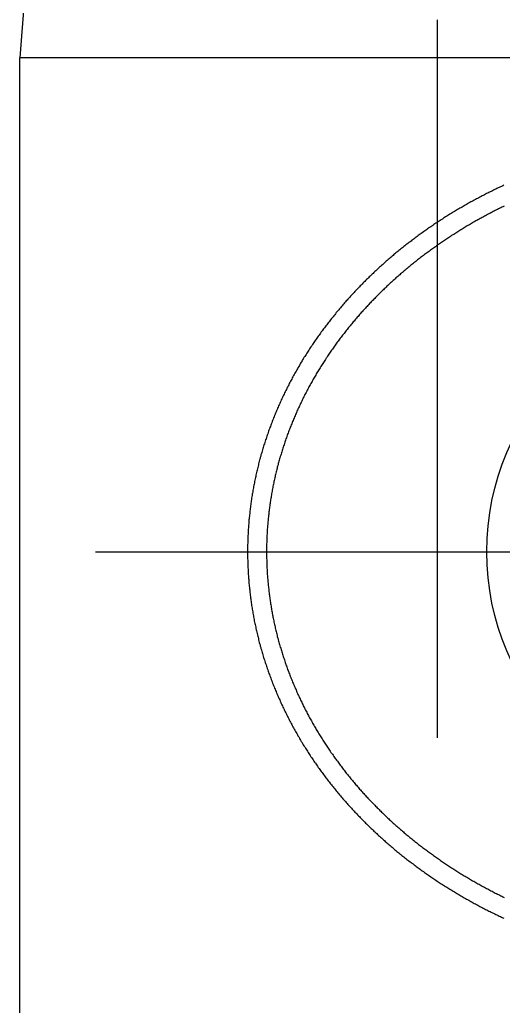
# Model space of a CAD drawing. Extents: x -40.9 to 40.8, y -39.4 to 14.
# Drawn here: x 21.81 to 28.18, y -5.98 to 7 of the extents above; entities that cross this region are included whole.
import ezdxf

# ---------------------------------------------------------------- set-up
doc = ezdxf.new("R2010")
doc.units = 0
doc.linetypes.add('CENTER', pattern=[50.8, 31.75, -6.35, 6.35, -6.35])
doc.linetypes.add('DASHED', pattern=[19.05, 12.7, -6.35])
doc.layers.get('0').update_dxf_attribs({"linetype": 'CONTINUOUS'})
doc.layers.add('CENTER', color=1, linetype='CENTER')

msp = doc.modelspace()

# ---------------------------------------------------------------- linework, layer by layer
at = {"color": 7, "linetype": 'CONTINUOUS'}
for p in [(22.013, 9), (40.813, 6.5), (21.813, -6.5)]:
    msp.add_line(p, (21.813, 6.5), dxfattribs=at)
at = {"color": 3, "linetype": 'DASHED'}
msp.add_line((27.313, -21.5), (27.313, 7), dxfattribs=at)
at = {"color": 7}
for points in [[(28.188, 4.822, 0), (28.172, 4.815, 0), (28.157, 4.808, 0), (28.142, 4.801, 0), (28.127, 4.794, 0), (28.112, 4.787, 0), (28.097, 4.779, 0), (28.082, 4.772, 0), (28.067, 4.765, 0), (28.052, 4.757, 0), (28.036, 4.75, 0), (28.021, 4.742, 0), (28.006, 4.735, 0), (27.991, 4.727, 0), (27.976, 4.72, 0), (27.961, 4.712, 0), (27.947, 4.705, 0), (27.931, 4.697, 0), (27.917, 4.689, 0), (27.902, 4.682, 0), (27.887, 4.674, 0), (27.872, 4.666, 0), (27.857, 4.658, 0), (27.842, 4.65, 0), (27.828, 4.642, 0), (27.813, 4.634, 0), (27.798, 4.626, 0), (27.783, 4.618, 0), (27.768, 4.61, 0), (27.754, 4.602, 0), (27.739, 4.594, 0), (27.724, 4.586, 0), (27.71, 4.577, 0), (27.695, 4.569, 0), (27.68, 4.561, 0), (27.666, 4.553, 0), (27.651, 4.544, 0), (27.637, 4.536, 0), (27.622, 4.527, 0), (27.608, 4.519, 0), (27.593, 4.51, 0), (27.579, 4.502, 0), (27.564, 4.493, 0), (27.55, 4.484, 0), (27.536, 4.476, 0), (27.521, 4.467, 0), (27.507, 4.458, 0), (27.492, 4.449, 0), (27.478, 4.441, 0), (27.464, 4.432, 0), (27.45, 4.423, 0), (27.435, 4.414, 0), (27.421, 4.405, 0), (27.407, 4.396, 0), (27.393, 4.387, 0), (27.378, 4.378, 0), (27.364, 4.369, 0), (27.35, 4.36, 0), (27.336, 4.35, 0), (27.322, 4.341, 0), (27.308, 4.332, 0), (27.294, 4.322, 0), (27.28, 4.313, 0), (27.266, 4.304, 0), (27.252, 4.294, 0), (27.238, 4.285, 0), (27.224, 4.275, 0), (27.21, 4.266, 0), (27.197, 4.256, 0), (27.183, 4.247, 0), (27.169, 4.237, 0), (27.155, 4.227, 0), (27.141, 4.218, 0), (27.128, 4.208, 0), (27.114, 4.198, 0), (27.1, 4.188, 0), (27.087, 4.178, 0), (27.073, 4.169, 0), (27.059, 4.159, 0), (27.046, 4.149, 0), (27.032, 4.139, 0), (27.019, 4.129, 0), (27.005, 4.119, 0), (26.992, 4.108, 0), (26.978, 4.098, 0), (26.965, 4.088, 0), (26.952, 4.078, 0), (26.938, 4.068, 0), (26.925, 4.057, 0), (26.912, 4.047, 0), (26.898, 4.037, 0), (26.885, 4.026, 0), (26.872, 4.016, 0), (26.859, 4.005, 0), (26.846, 3.995, 0), (26.832, 3.984, 0), (26.819, 3.974, 0), (26.806, 3.963, 0), (26.793, 3.952, 0), (26.78, 3.942, 0), (26.767, 3.931, 0), (26.754, 3.92, 0), (26.741, 3.909, 0), (26.728, 3.899, 0), (26.715, 3.888, 0), (26.703, 3.877, 0), (26.69, 3.866, 0), (26.677, 3.855, 0), (26.664, 3.844, 0), (26.652, 3.833, 0), (26.639, 3.822, 0), (26.626, 3.811, 0), (26.614, 3.8, 0), (26.601, 3.788, 0), (26.588, 3.777, 0), (26.576, 3.766, 0), (26.563, 3.755, 0), (26.551, 3.743, 0), (26.538, 3.732, 0), (26.526, 3.72, 0), (26.514, 3.709, 0), (26.501, 3.698, 0), (26.489, 3.686, 0), (26.477, 3.675, 0), (26.465, 3.663, 0), (26.452, 3.651, 0), (26.44, 3.64, 0), (26.428, 3.628, 0), (26.416, 3.616, 0), (26.404, 3.605, 0), (26.392, 3.593, 0), (26.38, 3.581, 0), (26.368, 3.569, 0), (26.356, 3.557, 0), (26.344, 3.545, 0), (26.332, 3.533, 0), (26.32, 3.521, 0), (26.308, 3.509, 0), (26.297, 3.497, 0), (26.285, 3.485, 0), (26.273, 3.473, 0), (26.262, 3.461, 0), (26.25, 3.449, 0), (26.238, 3.436, 0), (26.227, 3.424, 0), (26.215, 3.412, 0), (26.204, 3.4, 0), (26.192, 3.387, 0), (26.181, 3.375, 0), (26.169, 3.362, 0), (26.158, 3.35, 0), (26.147, 3.337, 0), (26.135, 3.325, 0), (26.124, 3.312, 0), (26.113, 3.3, 0), (26.102, 3.287, 0), (26.091, 3.274, 0), (26.079, 3.262, 0), (26.068, 3.249, 0), (26.057, 3.236, 0), (26.046, 3.223, 0), (26.035, 3.21, 0), (26.024, 3.197, 0), (26.014, 3.185, 0), (26.003, 3.172, 0), (25.992, 3.159, 0), (25.981, 3.146, 0), (25.971, 3.132, 0), (25.96, 3.119, 0), (25.949, 3.106, 0), (25.939, 3.093, 0), (25.928, 3.08, 0), (25.917, 3.067, 0), (25.907, 3.053, 0), (25.896, 3.04, 0), (25.886, 3.027, 0), (25.876, 3.013, 0), (25.865, 3, 0), (25.855, 2.987, 0), (25.845, 2.973, 0), (25.835, 2.96, 0), (25.824, 2.946, 0), (25.814, 2.932, 0), (25.804, 2.919, 0), (25.794, 2.905, 0), (25.784, 2.892, 0), (25.774, 2.878, 0), (25.764, 2.864, 0), (25.754, 2.85, 0), (25.744, 2.837, 0), (25.735, 2.823, 0), (25.725, 2.809, 0), (25.715, 2.795, 0), (25.705, 2.781, 0), (25.696, 2.767, 0), (25.686, 2.753, 0), (25.677, 2.739, 0), (25.667, 2.725, 0), (25.658, 2.711, 0), (25.648, 2.697, 0), (25.639, 2.683, 0), (25.63, 2.668, 0), (25.62, 2.654, 0), (25.611, 2.64, 0), (25.602, 2.626, 0), (25.593, 2.611, 0), (25.584, 2.597, 0), (25.574, 2.583, 0), (25.565, 2.568, 0), (25.556, 2.554, 0), (25.547, 2.539, 0), (25.538, 2.525, 0), (25.53, 2.51, 0), (25.521, 2.495, 0), (25.512, 2.481, 0), (25.503, 2.466, 0), (25.495, 2.452, 0), (25.486, 2.437, 0), (25.477, 2.422, 0), (25.469, 2.407, 0), (25.46, 2.393, 0), (25.452, 2.378, 0), (25.444, 2.363, 0), (25.435, 2.348, 0), (25.427, 2.333, 0), (25.419, 2.318, 0), (25.411, 2.303, 0), (25.402, 2.288, 0), (25.394, 2.273, 0), (25.386, 2.258, 0), (25.378, 2.243, 0), (25.37, 2.228, 0), (25.362, 2.212, 0), (25.355, 2.197, 0), (25.347, 2.182, 0), (25.339, 2.167, 0), (25.331, 2.152, 0), (25.324, 2.136, 0), (25.316, 2.121, 0), (25.308, 2.106, 0), (25.301, 2.09, 0), (25.294, 2.075, 0), (25.286, 2.059, 0), (25.279, 2.044, 0), (25.271, 2.028, 0), (25.264, 2.013, 0), (25.257, 1.997, 0), (25.25, 1.982, 0), (25.243, 1.966, 0), (25.236, 1.95, 0), (25.229, 1.935, 0), (25.222, 1.919, 0), (25.215, 1.903, 0), (25.208, 1.888, 0), (25.201, 1.872, 0), (25.195, 1.856, 0), (25.188, 1.84, 0), (25.181, 1.825, 0), (25.175, 1.809, 0), (25.169, 1.793, 0), (25.162, 1.777, 0), (25.156, 1.761, 0), (25.149, 1.745, 0), (25.143, 1.729, 0), (25.137, 1.713, 0), (25.131, 1.697, 0), (25.125, 1.681, 0), (25.119, 1.665, 0), (25.113, 1.649, 0), (25.107, 1.633, 0), (25.101, 1.617, 0), (25.095, 1.601, 0), (25.089, 1.585, 0), (25.083, 1.569, 0), (25.078, 1.552, 0), (25.072, 1.536, 0), (25.067, 1.52, 0), (25.061, 1.504, 0), (25.056, 1.487, 0), (25.05, 1.471, 0), (25.045, 1.455, 0), (25.04, 1.439, 0), (25.034, 1.422, 0), (25.029, 1.406, 0), (25.024, 1.39, 0), (25.019, 1.373, 0), (25.014, 1.357, 0), (25.009, 1.34, 0), (25.004, 1.324, 0), (25, 1.307, 0), (24.995, 1.291, 0), (24.99, 1.274, 0), (24.986, 1.258, 0), (24.981, 1.241, 0), (24.977, 1.225, 0), (24.972, 1.208, 0), (24.968, 1.192, 0), (24.963, 1.175, 0), (24.959, 1.159, 0), (24.955, 1.142, 0), (24.951, 1.125, 0), (24.947, 1.109, 0), (24.943, 1.092, 0), (24.939, 1.075, 0), (24.935, 1.059, 0), (24.931, 1.042, 0), (24.927, 1.025, 0), (24.924, 1.009, 0), (24.92, 0.992, 0), (24.916, 0.975, 0), (24.913, 0.958, 0), (24.909, 0.942, 0), (24.906, 0.925, 0), (24.903, 0.908, 0), (24.899, 0.891, 0), (24.896, 0.875, 0), (24.893, 0.858, 0), (24.89, 0.841, 0), (24.887, 0.824, 0), (24.884, 0.807, 0), (24.881, 0.79, 0), (24.878, 0.773, 0), (24.875, 0.757, 0), (24.872, 0.74, 0), (24.87, 0.723, 0), (24.867, 0.706, 0), (24.865, 0.689, 0), (24.862, 0.672, 0), (24.86, 0.655, 0), (24.857, 0.638, 0), (24.855, 0.621, 0), (24.853, 0.604, 0), (24.851, 0.587, 0), (24.848, 0.57, 0), (24.846, 0.554, 0), (24.844, 0.537, 0), (24.842, 0.52, 0), (24.841, 0.503, 0), (24.839, 0.486, 0), (24.837, 0.469, 0), (24.835, 0.452, 0), (24.834, 0.435, 0), (24.832, 0.418, 0), (24.831, 0.401, 0), (24.829, 0.384, 0), (24.828, 0.367, 0), (24.826, 0.35, 0), (24.825, 0.333, 0), (24.824, 0.315, 0), (24.823, 0.298, 0), (24.822, 0.281, 0), (24.821, 0.264, 0), (24.82, 0.247, 0), (24.819, 0.23, 0), (24.818, 0.213, 0), (24.817, 0.196, 0), (24.817, 0.179, 0), (24.816, 0.162, 0), (24.816, 0.145, 0), (24.815, 0.128, 0), (24.815, 0.111, 0), (24.814, 0.094, 0), (24.814, 0.077, 0), (24.814, 0.06, 0), (24.814, 0.043, 0), (24.813, 0.026, 0), (24.813, 0.009, 0), (24.813, -0.009, 0), (24.813, -0.026, 0), (24.814, -0.043, 0), (24.814, -0.06, 0), (24.814, -0.077, 0), (24.814, -0.094, 0), (24.815, -0.111, 0), (24.815, -0.128, 0), (24.816, -0.145, 0), (24.816, -0.162, 0), (24.817, -0.179, 0), (24.817, -0.196, 0), (24.818, -0.213, 0), (24.819, -0.23, 0), (24.82, -0.247, 0), (24.821, -0.264, 0), (24.822, -0.281, 0), (24.823, -0.298, 0), (24.824, -0.315, 0), (24.825, -0.332, 0), (24.826, -0.35, 0), (24.828, -0.367, 0), (24.829, -0.384, 0), (24.831, -0.401, 0), (24.832, -0.418, 0), (24.834, -0.435, 0), (24.835, -0.452, 0), (24.837, -0.469, 0), (24.839, -0.486, 0), (24.841, -0.503, 0), (24.842, -0.52, 0), (24.844, -0.537, 0), (24.846, -0.553, 0), (24.848, -0.57, 0), (24.851, -0.587, 0), (24.853, -0.604, 0), (24.855, -0.621, 0), (24.857, -0.638, 0), (24.86, -0.655, 0), (24.862, -0.672, 0), (24.865, -0.689, 0), (24.867, -0.706, 0), (24.87, -0.723, 0), (24.872, -0.74, 0), (24.875, -0.757, 0), (24.878, -0.773, 0), (24.881, -0.79, 0), (24.884, -0.807, 0), (24.887, -0.824, 0), (24.89, -0.841, 0), (24.893, -0.858, 0), (24.896, -0.874, 0), (24.899, -0.891, 0), (24.902, -0.908, 0), (24.906, -0.925, 0), (24.909, -0.942, 0), (24.913, -0.958, 0), (24.916, -0.975, 0), (24.92, -0.992, 0), (24.924, -1.009, 0), (24.927, -1.025, 0), (24.931, -1.042, 0), (24.935, -1.059, 0), (24.939, -1.075, 0), (24.943, -1.092, 0), (24.947, -1.109, 0), (24.951, -1.125, 0), (24.955, -1.142, 0), (24.959, -1.159, 0), (24.963, -1.175, 0), (24.968, -1.192, 0), (24.972, -1.208, 0), (24.977, -1.225, 0), (24.981, -1.241, 0), (24.986, -1.258, 0), (24.99, -1.274, 0), (24.995, -1.291, 0), (25, -1.307, 0), (25.004, -1.324, 0), (25.009, -1.34, 0), (25.014, -1.357, 0), (25.019, -1.373, 0), (25.024, -1.389, 0), (25.029, -1.406, 0), (25.034, -1.422, 0), (25.04, -1.439, 0), (25.045, -1.455, 0), (25.05, -1.471, 0), (25.056, -1.487, 0), (25.061, -1.504, 0), (25.067, -1.52, 0), (25.072, -1.536, 0), (25.078, -1.552, 0), (25.083, -1.569, 0), (25.089, -1.585, 0), (25.095, -1.601, 0), (25.101, -1.617, 0), (25.107, -1.633, 0), (25.113, -1.649, 0), (25.119, -1.665, 0), (25.125, -1.681, 0), (25.131, -1.697, 0), (25.137, -1.713, 0), (25.143, -1.729, 0), (25.149, -1.745, 0), (25.156, -1.761, 0), (25.162, -1.777, 0), (25.169, -1.793, 0), (25.175, -1.809, 0), (25.181, -1.825, 0), (25.188, -1.84, 0), (25.195, -1.856, 0), (25.201, -1.872, 0), (25.208, -1.888, 0), (25.215, -1.903, 0), (25.222, -1.919, 0), (25.229, -1.935, 0), (25.236, -1.95, 0), (25.243, -1.966, 0), (25.25, -1.982, 0), (25.257, -1.997, 0), (25.264, -2.013, 0), (25.271, -2.028, 0), (25.279, -2.044, 0), (25.286, -2.059, 0), (25.294, -2.075, 0), (25.301, -2.09, 0), (25.308, -2.106, 0), (25.316, -2.121, 0), (25.324, -2.136, 0), (25.331, -2.152, 0), (25.339, -2.167, 0), (25.347, -2.182, 0), (25.355, -2.197, 0), (25.362, -2.212, 0), (25.37, -2.228, 0), (25.378, -2.243, 0), (25.386, -2.258, 0), (25.394, -2.273, 0), (25.402, -2.288, 0), (25.411, -2.303, 0), (25.419, -2.318, 0), (25.427, -2.333, 0), (25.435, -2.348, 0), (25.444, -2.363, 0), (25.452, -2.378, 0), (25.46, -2.392, 0), (25.469, -2.407, 0), (25.477, -2.422, 0), (25.486, -2.437, 0), (25.495, -2.451, 0), (25.503, -2.466, 0), (25.512, -2.481, 0), (25.521, -2.495, 0), (25.53, -2.51, 0), (25.538, -2.524, 0), (25.547, -2.539, 0), (25.556, -2.553, 0), (25.565, -2.568, 0), (25.574, -2.582, 0), (25.583, -2.597, 0), (25.593, -2.611, 0), (25.602, -2.625, 0), (25.611, -2.64, 0), (25.62, -2.654, 0), (25.63, -2.668, 0), (25.639, -2.682, 0), (25.648, -2.697, 0), (25.658, -2.711, 0), (25.667, -2.725, 0), (25.677, -2.739, 0), (25.686, -2.753, 0), (25.696, -2.767, 0), (25.706, -2.781, 0), (25.715, -2.795, 0), (25.725, -2.809, 0), (25.735, -2.823, 0), (25.744, -2.837, 0), (25.754, -2.85, 0), (25.764, -2.864, 0), (25.774, -2.878, 0), (25.784, -2.892, 0), (25.794, -2.905, 0), (25.804, -2.919, 0), (25.814, -2.932, 0), (25.825, -2.946, 0), (25.835, -2.96, 0), (25.845, -2.973, 0), (25.855, -2.987, 0), (25.865, -3, 0), (25.876, -3.013, 0), (25.886, -3.027, 0), (25.897, -3.04, 0), (25.907, -3.053, 0), (25.918, -3.067, 0), (25.928, -3.08, 0), (25.939, -3.093, 0), (25.949, -3.106, 0), (25.96, -3.119, 0), (25.971, -3.133, 0), (25.981, -3.146, 0), (25.992, -3.159, 0), (26.003, -3.172, 0), (26.014, -3.185, 0), (26.025, -3.197, 0), (26.035, -3.21, 0), (26.047, -3.223, 0), (26.057, -3.236, 0), (26.069, -3.249, 0), (26.079, -3.262, 0), (26.091, -3.274, 0), (26.102, -3.287, 0), (26.113, -3.3, 0), (26.124, -3.312, 0), (26.135, -3.325, 0), (26.147, -3.337, 0), (26.158, -3.35, 0), (26.169, -3.362, 0), (26.181, -3.375, 0), (26.192, -3.387, 0), (26.204, -3.4, 0), (26.215, -3.412, 0), (26.227, -3.424, 0), (26.238, -3.436, 0), (26.25, -3.449, 0), (26.262, -3.461, 0), (26.273, -3.473, 0), (26.285, -3.485, 0), (26.297, -3.497, 0), (26.308, -3.509, 0), (26.32, -3.521, 0), (26.332, -3.533, 0), (26.344, -3.545, 0), (26.356, -3.557, 0), (26.368, -3.569, 0), (26.38, -3.581, 0), (26.392, -3.593, 0), (26.404, -3.605, 0), (26.416, -3.616, 0), (26.428, -3.628, 0), (26.44, -3.64, 0), (26.452, -3.651, 0), (26.465, -3.663, 0), (26.477, -3.675, 0), (26.489, -3.686, 0), (26.501, -3.698, 0), (26.514, -3.709, 0), (26.526, -3.72, 0), (26.538, -3.732, 0), (26.551, -3.743, 0), (26.563, -3.755, 0), (26.576, -3.766, 0), (26.588, -3.777, 0), (26.601, -3.788, 0), (26.614, -3.799, 0), (26.626, -3.811, 0), (26.639, -3.822, 0), (26.652, -3.833, 0), (26.664, -3.844, 0), (26.677, -3.855, 0), (26.69, -3.866, 0), (26.703, -3.877, 0), (26.715, -3.888, 0), (26.728, -3.899, 0), (26.741, -3.909, 0), (26.754, -3.92, 0), (26.767, -3.931, 0), (26.78, -3.942, 0), (26.793, -3.952, 0), (26.806, -3.963, 0), (26.819, -3.974, 0), (26.832, -3.984, 0), (26.846, -3.995, 0), (26.859, -4.005, 0), (26.872, -4.016, 0), (26.885, -4.026, 0), (26.898, -4.037, 0), (26.912, -4.047, 0), (26.925, -4.057, 0), (26.938, -4.068, 0), (26.952, -4.078, 0), (26.965, -4.088, 0), (26.978, -4.098, 0), (26.992, -4.108, 0), (27.005, -4.118, 0), (27.019, -4.129, 0), (27.032, -4.139, 0), (27.046, -4.149, 0), (27.059, -4.159, 0), (27.073, -4.169, 0), (27.087, -4.178, 0), (27.1, -4.188, 0), (27.114, -4.198, 0), (27.128, -4.208, 0), (27.141, -4.218, 0), (27.155, -4.227, 0), (27.169, -4.237, 0), (27.183, -4.247, 0), (27.197, -4.256, 0), (27.21, -4.266, 0), (27.224, -4.275, 0), (27.238, -4.285, 0), (27.252, -4.294, 0), (27.266, -4.304, 0), (27.28, -4.313, 0), (27.294, -4.322, 0), (27.308, -4.332, 0), (27.322, -4.341, 0), (27.336, -4.35, 0), (27.35, -4.359, 0), (27.364, -4.369, 0), (27.379, -4.378, 0), (27.393, -4.387, 0), (27.407, -4.396, 0), (27.421, -4.405, 0), (27.435, -4.414, 0), (27.45, -4.423, 0), (27.464, -4.432, 0), (27.478, -4.441, 0), (27.492, -4.449, 0), (27.507, -4.458, 0), (27.521, -4.467, 0), (27.536, -4.476, 0), (27.55, -4.484, 0), (27.564, -4.493, 0), (27.579, -4.502, 0), (27.593, -4.51, 0), (27.608, -4.519, 0), (27.622, -4.527, 0), (27.637, -4.536, 0), (27.651, -4.544, 0), (27.666, -4.553, 0), (27.681, -4.561, 0), (27.695, -4.569, 0), (27.71, -4.577, 0), (27.725, -4.586, 0), (27.739, -4.594, 0), (27.754, -4.602, 0), (27.769, -4.61, 0), (27.783, -4.618, 0), (27.798, -4.626, 0), (27.813, -4.634, 0), (27.828, -4.642, 0), (27.843, -4.65, 0), (27.857, -4.658, 0), (27.872, -4.666, 0), (27.887, -4.674, 0), (27.902, -4.682, 0), (27.917, -4.689, 0), (27.932, -4.697, 0), (27.947, -4.705, 0), (27.962, -4.712, 0), (27.977, -4.72, 0), (27.991, -4.728, 0), (28.006, -4.735, 0), (28.021, -4.743, 0), (28.037, -4.75, 0), (28.052, -4.757, 0), (28.067, -4.765, 0), (28.082, -4.772, 0), (28.097, -4.779, 0), (28.112, -4.787, 0), (28.127, -4.794, 0), (28.142, -4.801, 0), (28.157, -4.808, 0), (28.173, -4.815, 0), (28.188, -4.822, 0)], [(28.191, 4.547, 0), (28.176, 4.54, 0), (28.162, 4.533, 0), (28.147, 4.526, 0), (28.133, 4.519, 0), (28.118, 4.511, 0), (28.104, 4.504, 0), (28.089, 4.497, 0), (28.075, 4.49, 0), (28.061, 4.482, 0), (28.046, 4.475, 0), (28.032, 4.467, 0), (28.017, 4.46, 0), (28.003, 4.452, 0), (27.989, 4.445, 0), (27.974, 4.437, 0), (27.96, 4.43, 0), (27.946, 4.422, 0), (27.932, 4.414, 0), (27.918, 4.407, 0), (27.903, 4.399, 0), (27.889, 4.391, 0), (27.875, 4.383, 0), (27.861, 4.375, 0), (27.847, 4.368, 0), (27.832, 4.36, 0), (27.819, 4.352, 0), (27.804, 4.344, 0), (27.79, 4.336, 0), (27.776, 4.328, 0), (27.762, 4.319, 0), (27.748, 4.311, 0), (27.734, 4.303, 0), (27.72, 4.295, 0), (27.706, 4.287, 0), (27.693, 4.278, 0), (27.679, 4.27, 0), (27.665, 4.262, 0), (27.651, 4.253, 0), (27.637, 4.245, 0), (27.623, 4.236, 0), (27.61, 4.228, 0), (27.596, 4.219, 0), (27.582, 4.211, 0), (27.568, 4.202, 0), (27.555, 4.194, 0), (27.541, 4.185, 0), (27.527, 4.176, 0), (27.514, 4.168, 0), (27.5, 4.159, 0), (27.487, 4.15, 0), (27.473, 4.141, 0), (27.46, 4.132, 0), (27.446, 4.123, 0), (27.433, 4.114, 0), (27.419, 4.105, 0), (27.406, 4.096, 0), (27.392, 4.087, 0), (27.379, 4.078, 0), (27.366, 4.069, 0), (27.352, 4.06, 0), (27.339, 4.051, 0), (27.326, 4.042, 0), (27.312, 4.032, 0), (27.299, 4.023, 0), (27.286, 4.014, 0), (27.273, 4.004, 0), (27.259, 3.995, 0), (27.246, 3.985, 0), (27.233, 3.976, 0), (27.22, 3.966, 0), (27.207, 3.957, 0), (27.194, 3.947, 0), (27.181, 3.938, 0), (27.168, 3.928, 0), (27.155, 3.918, 0), (27.142, 3.909, 0), (27.129, 3.899, 0), (27.116, 3.889, 0), (27.104, 3.879, 0), (27.091, 3.87, 0), (27.078, 3.86, 0), (27.065, 3.85, 0), (27.052, 3.84, 0), (27.04, 3.83, 0), (27.027, 3.82, 0), (27.014, 3.81, 0), (27.002, 3.8, 0), (26.989, 3.79, 0), (26.977, 3.779, 0), (26.964, 3.769, 0), (26.951, 3.759, 0), (26.939, 3.749, 0), (26.927, 3.738, 0), (26.914, 3.728, 0), (26.902, 3.718, 0), (26.889, 3.707, 0), (26.877, 3.697, 0), (26.865, 3.686, 0), (26.852, 3.676, 0), (26.84, 3.665, 0), (26.828, 3.655, 0), (26.816, 3.644, 0), (26.804, 3.634, 0), (26.791, 3.623, 0), (26.779, 3.612, 0), (26.767, 3.602, 0), (26.755, 3.591, 0), (26.743, 3.58, 0), (26.731, 3.569, 0), (26.719, 3.558, 0), (26.707, 3.548, 0), (26.695, 3.537, 0), (26.684, 3.526, 0), (26.672, 3.515, 0), (26.66, 3.504, 0), (26.648, 3.493, 0), (26.637, 3.482, 0), (26.625, 3.47, 0), (26.613, 3.459, 0), (26.602, 3.448, 0), (26.59, 3.437, 0), (26.578, 3.426, 0), (26.567, 3.414, 0), (26.555, 3.403, 0), (26.544, 3.392, 0), (26.532, 3.38, 0), (26.521, 3.369, 0), (26.51, 3.357, 0), (26.498, 3.346, 0), (26.487, 3.334, 0), (26.476, 3.323, 0), (26.465, 3.311, 0), (26.453, 3.3, 0), (26.442, 3.288, 0), (26.431, 3.276, 0), (26.42, 3.265, 0), (26.409, 3.253, 0), (26.398, 3.241, 0), (26.387, 3.229, 0), (26.376, 3.218, 0), (26.365, 3.206, 0), (26.354, 3.194, 0), (26.343, 3.182, 0), (26.332, 3.17, 0), (26.322, 3.158, 0), (26.311, 3.146, 0), (26.3, 3.134, 0), (26.289, 3.122, 0), (26.279, 3.11, 0), (26.268, 3.097, 0), (26.258, 3.085, 0), (26.247, 3.073, 0), (26.236, 3.061, 0), (26.226, 3.048, 0), (26.216, 3.036, 0), (26.205, 3.024, 0), (26.195, 3.011, 0), (26.184, 2.999, 0), (26.174, 2.987, 0), (26.164, 2.974, 0), (26.154, 2.962, 0), (26.144, 2.949, 0), (26.133, 2.936, 0), (26.123, 2.924, 0), (26.113, 2.911, 0), (26.103, 2.899, 0), (26.093, 2.886, 0), (26.083, 2.873, 0), (26.073, 2.86, 0), (26.064, 2.848, 0), (26.054, 2.835, 0), (26.044, 2.822, 0), (26.034, 2.809, 0), (26.024, 2.796, 0), (26.015, 2.783, 0), (26.005, 2.77, 0), (25.995, 2.757, 0), (25.986, 2.744, 0), (25.976, 2.731, 0), (25.967, 2.718, 0), (25.957, 2.705, 0), (25.948, 2.692, 0), (25.939, 2.678, 0), (25.93, 2.665, 0), (25.92, 2.652, 0), (25.911, 2.639, 0), (25.902, 2.625, 0), (25.893, 2.612, 0), (25.884, 2.599, 0), (25.874, 2.585, 0), (25.865, 2.572, 0), (25.856, 2.558, 0), (25.848, 2.545, 0), (25.839, 2.531, 0), (25.83, 2.518, 0), (25.821, 2.504, 0), (25.812, 2.491, 0), (25.803, 2.477, 0), (25.795, 2.463, 0), (25.786, 2.449, 0), (25.777, 2.436, 0), (25.769, 2.422, 0), (25.76, 2.408, 0), (25.752, 2.394, 0), (25.744, 2.38, 0), (25.735, 2.367, 0), (25.727, 2.353, 0), (25.718, 2.339, 0), (25.71, 2.325, 0), (25.702, 2.311, 0), (25.694, 2.297, 0), (25.686, 2.283, 0), (25.678, 2.269, 0), (25.67, 2.254, 0), (25.662, 2.24, 0), (25.654, 2.226, 0), (25.646, 2.212, 0), (25.638, 2.198, 0), (25.63, 2.183, 0), (25.622, 2.169, 0), (25.615, 2.155, 0), (25.607, 2.14, 0), (25.599, 2.126, 0), (25.592, 2.112, 0), (25.584, 2.097, 0), (25.577, 2.083, 0), (25.569, 2.068, 0), (25.562, 2.054, 0), (25.555, 2.039, 0), (25.547, 2.025, 0), (25.54, 2.01, 0), (25.533, 1.996, 0), (25.526, 1.981, 0), (25.519, 1.966, 0), (25.512, 1.952, 0), (25.505, 1.937, 0), (25.498, 1.922, 0), (25.491, 1.907, 0), (25.484, 1.893, 0), (25.477, 1.878, 0), (25.471, 1.863, 0), (25.464, 1.848, 0), (25.457, 1.833, 0), (25.451, 1.818, 0), (25.444, 1.804, 0), (25.438, 1.789, 0), (25.431, 1.774, 0), (25.425, 1.759, 0), (25.419, 1.744, 0), (25.412, 1.729, 0), (25.406, 1.714, 0), (25.4, 1.699, 0), (25.394, 1.684, 0), (25.388, 1.668, 0), (25.382, 1.653, 0), (25.376, 1.638, 0), (25.37, 1.623, 0), (25.364, 1.608, 0), (25.358, 1.593, 0), (25.352, 1.577, 0), (25.347, 1.562, 0), (25.341, 1.547, 0), (25.336, 1.532, 0), (25.33, 1.516, 0), (25.325, 1.501, 0), (25.319, 1.486, 0), (25.314, 1.47, 0), (25.308, 1.455, 0), (25.303, 1.44, 0), (25.298, 1.424, 0), (25.293, 1.409, 0), (25.288, 1.393, 0), (25.283, 1.378, 0), (25.278, 1.362, 0), (25.273, 1.347, 0), (25.268, 1.331, 0), (25.263, 1.316, 0), (25.258, 1.3, 0), (25.254, 1.285, 0), (25.249, 1.269, 0), (25.244, 1.254, 0), (25.24, 1.238, 0), (25.235, 1.222, 0), (25.231, 1.207, 0), (25.227, 1.191, 0), (25.222, 1.175, 0), (25.218, 1.16, 0), (25.214, 1.144, 0), (25.209, 1.128, 0), (25.205, 1.113, 0), (25.201, 1.097, 0), (25.197, 1.081, 0), (25.194, 1.065, 0), (25.19, 1.05, 0), (25.186, 1.034, 0), (25.182, 1.018, 0), (25.178, 1.002, 0), (25.175, 0.986, 0), (25.171, 0.971, 0), (25.168, 0.955, 0), (25.164, 0.939, 0), (25.161, 0.923, 0), (25.157, 0.907, 0), (25.154, 0.891, 0), (25.151, 0.875, 0), (25.148, 0.86, 0), (25.145, 0.844, 0), (25.142, 0.828, 0), (25.139, 0.812, 0), (25.136, 0.796, 0), (25.133, 0.78, 0), (25.13, 0.764, 0), (25.127, 0.748, 0), (25.125, 0.732, 0), (25.122, 0.716, 0), (25.119, 0.7, 0), (25.117, 0.684, 0), (25.114, 0.668, 0), (25.112, 0.652, 0), (25.11, 0.636, 0), (25.107, 0.62, 0), (25.105, 0.604, 0), (25.103, 0.588, 0), (25.101, 0.572, 0), (25.099, 0.556, 0), (25.096, 0.54, 0), (25.095, 0.524, 0), (25.093, 0.508, 0), (25.091, 0.492, 0), (25.089, 0.476, 0), (25.087, 0.46, 0), (25.086, 0.443, 0), (25.084, 0.427, 0), (25.083, 0.411, 0), (25.081, 0.395, 0), (25.08, 0.379, 0), (25.078, 0.363, 0), (25.077, 0.347, 0), (25.076, 0.331, 0), (25.075, 0.315, 0), (25.073, 0.299, 0), (25.072, 0.282, 0), (25.071, 0.266, 0), (25.07, 0.25, 0), (25.07, 0.234, 0), (25.069, 0.218, 0), (25.068, 0.202, 0), (25.067, 0.186, 0), (25.067, 0.169, 0), (25.066, 0.153, 0), (25.065, 0.137, 0), (25.065, 0.121, 0), (25.064, 0.105, 0), (25.064, 0.089, 0), (25.064, 0.073, 0), (25.064, 0.057, 0), (25.064, 0.04, 0), (25.063, 0.024, 0), (25.063, 0.008, 0), (25.063, -0.008, 0), (25.063, -0.024, 0), (25.064, -0.04, 0), (25.064, -0.056, 0), (25.064, -0.073, 0), (25.064, -0.089, 0), (25.065, -0.105, 0), (25.065, -0.121, 0), (25.065, -0.137, 0), (25.066, -0.153, 0), (25.067, -0.169, 0), (25.067, -0.186, 0), (25.068, -0.202, 0), (25.069, -0.218, 0), (25.07, -0.234, 0), (25.07, -0.25, 0), (25.071, -0.266, 0), (25.072, -0.282, 0), (25.073, -0.299, 0), (25.075, -0.315, 0), (25.076, -0.331, 0), (25.077, -0.347, 0), (25.078, -0.363, 0), (25.08, -0.379, 0), (25.081, -0.395, 0), (25.083, -0.411, 0), (25.084, -0.427, 0), (25.086, -0.443, 0), (25.087, -0.46, 0), (25.089, -0.476, 0), (25.091, -0.492, 0), (25.093, -0.508, 0), (25.095, -0.524, 0), (25.096, -0.54, 0), (25.099, -0.556, 0), (25.101, -0.572, 0), (25.103, -0.588, 0), (25.105, -0.604, 0), (25.107, -0.62, 0), (25.11, -0.636, 0), (25.112, -0.652, 0), (25.114, -0.668, 0), (25.117, -0.684, 0), (25.119, -0.7, 0), (25.122, -0.716, 0), (25.125, -0.732, 0), (25.127, -0.748, 0), (25.13, -0.764, 0), (25.133, -0.78, 0), (25.136, -0.796, 0), (25.139, -0.812, 0), (25.142, -0.828, 0), (25.145, -0.844, 0), (25.148, -0.86, 0), (25.151, -0.875, 0), (25.154, -0.891, 0), (25.157, -0.907, 0), (25.161, -0.923, 0), (25.164, -0.939, 0), (25.168, -0.955, 0), (25.171, -0.971, 0), (25.175, -0.986, 0), (25.178, -1.002, 0), (25.182, -1.018, 0), (25.186, -1.034, 0), (25.19, -1.05, 0), (25.194, -1.065, 0), (25.197, -1.081, 0), (25.201, -1.097, 0), (25.205, -1.113, 0), (25.209, -1.128, 0), (25.214, -1.144, 0), (25.218, -1.16, 0), (25.222, -1.175, 0), (25.227, -1.191, 0), (25.231, -1.207, 0), (25.235, -1.222, 0), (25.24, -1.238, 0), (25.244, -1.254, 0), (25.249, -1.269, 0), (25.254, -1.285, 0), (25.258, -1.3, 0), (25.263, -1.316, 0), (25.268, -1.331, 0), (25.273, -1.347, 0), (25.278, -1.362, 0), (25.283, -1.378, 0), (25.288, -1.393, 0), (25.293, -1.409, 0), (25.298, -1.424, 0), (25.303, -1.439, 0), (25.308, -1.455, 0), (25.314, -1.47, 0), (25.319, -1.486, 0), (25.325, -1.501, 0), (25.33, -1.516, 0), (25.336, -1.532, 0), (25.341, -1.547, 0), (25.347, -1.562, 0), (25.352, -1.577, 0), (25.358, -1.593, 0), (25.364, -1.608, 0), (25.37, -1.623, 0), (25.376, -1.638, 0), (25.382, -1.653, 0), (25.388, -1.668, 0), (25.394, -1.683, 0), (25.4, -1.699, 0), (25.406, -1.714, 0), (25.412, -1.729, 0), (25.419, -1.744, 0), (25.425, -1.759, 0), (25.431, -1.774, 0), (25.438, -1.789, 0), (25.444, -1.804, 0), (25.451, -1.818, 0), (25.457, -1.833, 0), (25.464, -1.848, 0), (25.471, -1.863, 0), (25.477, -1.878, 0), (25.484, -1.893, 0), (25.491, -1.907, 0), (25.498, -1.922, 0), (25.505, -1.937, 0), (25.512, -1.952, 0), (25.519, -1.966, 0), (25.526, -1.981, 0), (25.533, -1.996, 0), (25.54, -2.01, 0), (25.547, -2.025, 0), (25.555, -2.039, 0), (25.562, -2.054, 0), (25.569, -2.068, 0), (25.577, -2.083, 0), (25.584, -2.097, 0), (25.592, -2.112, 0), (25.599, -2.126, 0), (25.607, -2.14, 0), (25.615, -2.155, 0), (25.622, -2.169, 0), (25.63, -2.183, 0), (25.638, -2.198, 0), (25.646, -2.212, 0), (25.654, -2.226, 0), (25.662, -2.24, 0), (25.669, -2.254, 0), (25.678, -2.268, 0), (25.686, -2.283, 0), (25.694, -2.297, 0), (25.702, -2.311, 0), (25.71, -2.325, 0), (25.718, -2.339, 0), (25.727, -2.353, 0), (25.735, -2.366, 0), (25.743, -2.38, 0), (25.752, -2.394, 0), (25.76, -2.408, 0), (25.769, -2.422, 0), (25.777, -2.436, 0), (25.786, -2.449, 0), (25.795, -2.463, 0), (25.803, -2.477, 0), (25.812, -2.49, 0), (25.821, -2.504, 0), (25.83, -2.518, 0), (25.839, -2.531, 0), (25.848, -2.545, 0), (25.856, -2.558, 0), (25.865, -2.572, 0), (25.874, -2.585, 0), (25.884, -2.599, 0), (25.893, -2.612, 0), (25.902, -2.625, 0), (25.911, -2.639, 0), (25.92, -2.652, 0), (25.93, -2.665, 0), (25.939, -2.678, 0), (25.948, -2.692, 0), (25.958, -2.705, 0), (25.967, -2.718, 0), (25.977, -2.731, 0), (25.986, -2.744, 0), (25.996, -2.757, 0), (26.005, -2.77, 0), (26.015, -2.783, 0), (26.024, -2.796, 0), (26.034, -2.809, 0), (26.044, -2.822, 0), (26.054, -2.835, 0), (26.064, -2.848, 0), (26.073, -2.86, 0), (26.083, -2.873, 0), (26.093, -2.886, 0), (26.103, -2.899, 0), (26.113, -2.911, 0), (26.123, -2.924, 0), (26.134, -2.937, 0), (26.144, -2.949, 0), (26.154, -2.962, 0), (26.164, -2.974, 0), (26.174, -2.987, 0), (26.184, -2.999, 0), (26.195, -3.011, 0), (26.205, -3.024, 0), (26.216, -3.036, 0), (26.226, -3.048, 0), (26.236, -3.061, 0), (26.247, -3.073, 0), (26.258, -3.085, 0), (26.268, -3.097, 0), (26.279, -3.11, 0), (26.289, -3.122, 0), (26.3, -3.134, 0), (26.311, -3.146, 0), (26.322, -3.158, 0), (26.332, -3.17, 0), (26.343, -3.182, 0), (26.354, -3.194, 0), (26.365, -3.206, 0), (26.376, -3.218, 0), (26.387, -3.229, 0), (26.398, -3.241, 0), (26.409, -3.253, 0), (26.42, -3.265, 0), (26.431, -3.276, 0), (26.442, -3.288, 0), (26.453, -3.3, 0), (26.465, -3.311, 0), (26.476, -3.323, 0), (26.487, -3.334, 0), (26.498, -3.346, 0), (26.51, -3.357, 0), (26.521, -3.369, 0), (26.532, -3.38, 0), (26.544, -3.392, 0), (26.555, -3.403, 0), (26.567, -3.414, 0), (26.578, -3.426, 0), (26.59, -3.437, 0), (26.602, -3.448, 0), (26.613, -3.459, 0), (26.625, -3.47, 0), (26.637, -3.481, 0), (26.648, -3.493, 0), (26.66, -3.504, 0), (26.672, -3.515, 0), (26.684, -3.526, 0), (26.695, -3.537, 0), (26.707, -3.547, 0), (26.719, -3.558, 0), (26.731, -3.569, 0), (26.743, -3.58, 0), (26.755, -3.591, 0), (26.767, -3.602, 0), (26.779, -3.612, 0), (26.791, -3.623, 0), (26.804, -3.634, 0), (26.816, -3.644, 0), (26.828, -3.655, 0), (26.84, -3.665, 0), (26.852, -3.676, 0), (26.865, -3.686, 0), (26.877, -3.697, 0), (26.889, -3.707, 0), (26.902, -3.718, 0), (26.914, -3.728, 0), (26.927, -3.738, 0), (26.939, -3.749, 0), (26.951, -3.759, 0), (26.964, -3.769, 0), (26.977, -3.779, 0), (26.989, -3.789, 0), (27.002, -3.8, 0), (27.014, -3.81, 0), (27.027, -3.82, 0), (27.04, -3.83, 0), (27.052, -3.84, 0), (27.065, -3.85, 0), (27.078, -3.86, 0), (27.091, -3.869, 0), (27.104, -3.879, 0), (27.116, -3.889, 0), (27.129, -3.899, 0), (27.142, -3.909, 0), (27.155, -3.918, 0), (27.168, -3.928, 0), (27.181, -3.938, 0), (27.194, -3.947, 0), (27.207, -3.957, 0), (27.22, -3.966, 0), (27.233, -3.976, 0), (27.246, -3.985, 0), (27.259, -3.995, 0), (27.273, -4.004, 0), (27.286, -4.014, 0), (27.299, -4.023, 0), (27.312, -4.032, 0), (27.326, -4.041, 0), (27.339, -4.051, 0), (27.352, -4.06, 0), (27.366, -4.069, 0), (27.379, -4.078, 0), (27.392, -4.087, 0), (27.406, -4.096, 0), (27.419, -4.105, 0), (27.433, -4.114, 0), (27.446, -4.123, 0), (27.46, -4.132, 0), (27.473, -4.141, 0), (27.487, -4.15, 0), (27.5, -4.159, 0), (27.514, -4.168, 0), (27.527, -4.176, 0), (27.541, -4.185, 0), (27.555, -4.194, 0), (27.569, -4.202, 0), (27.582, -4.211, 0), (27.596, -4.219, 0), (27.61, -4.228, 0), (27.623, -4.236, 0), (27.637, -4.245, 0), (27.651, -4.253, 0), (27.665, -4.262, 0), (27.679, -4.27, 0), (27.693, -4.278, 0), (27.707, -4.287, 0), (27.721, -4.295, 0), (27.735, -4.303, 0), (27.748, -4.311, 0), (27.762, -4.319, 0), (27.776, -4.328, 0), (27.791, -4.336, 0), (27.805, -4.344, 0), (27.819, -4.352, 0), (27.833, -4.36, 0), (27.847, -4.368, 0), (27.861, -4.375, 0), (27.875, -4.383, 0), (27.889, -4.391, 0), (27.903, -4.399, 0), (27.918, -4.407, 0), (27.932, -4.414, 0), (27.946, -4.422, 0), (27.96, -4.43, 0), (27.975, -4.437, 0), (27.989, -4.445, 0), (28.003, -4.452, 0), (28.017, -4.46, 0), (28.032, -4.467, 0), (28.046, -4.475, 0), (28.061, -4.482, 0), (28.075, -4.49, 0), (28.089, -4.497, 0), (28.104, -4.504, 0), (28.118, -4.511, 0), (28.133, -4.519, 0), (28.147, -4.526, 0), (28.162, -4.533, 0), (28.176, -4.54, 0), (28.191, -4.547, 0)]]:
    msp.add_polyline3d(points, dxfattribs=at)
at = {"color": 7, "linetype": 'CONTINUOUS'}
msp.add_circle((31.313, 0), 3.35, dxfattribs=at)
at = {"layer": 'CENTER', "color": 1, "linetype": 'CENTER'}
msp.add_line((22.813, 0), (39.813, 0), dxfattribs=at)

doc.saveas('drawing.dxf')
